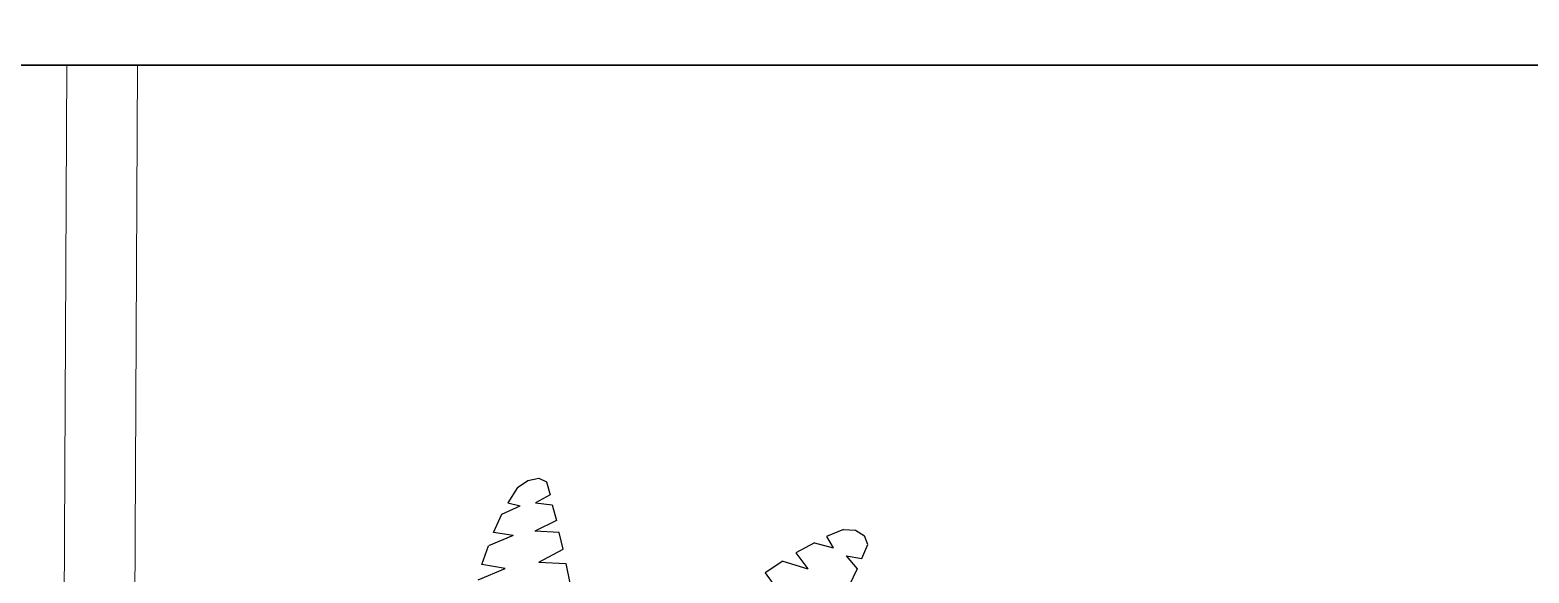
# Model space of a CAD drawing. Header units: inches. Extents: x -0.3 to 32.3, y -27.3 to 12.1.
# Drawn here: x 23.084 to 25.207, y -11.377 to -10.608 of the extents above; entities that cross this region are included whole.
import ezdxf

# ---------------------------------------------------------------- set-up
doc = ezdxf.new("R2010")
doc.units = ezdxf.units.IN
doc.header["$MEASUREMENT"] = 0
doc.layers.add('FUR', color=13, linetype='Continuous')
doc.layers.add('LEV', color=7, linetype='Continuous')

# ---------------------------------------------------------------- blocks, each defined once
blk = doc.blocks.new('02PTRX27')
at = {"color": 3, "linetype": 'ByBlock'}
for p, q in [((-0.4727, 0.4815), (-0.484, 0.4633)), ((-0.4727, 0.4815), (-0.4604, 0.4898)), ((-0.4604, 0.4898), (-0.4477, 0.4923)), ((-0.4477, 0.4923), (-0.4384, 0.4879)), ((-0.4384, 0.4879), (-0.4342, 0.4727)), ((-0.484, 0.4633), (-0.4695, 0.4599)), ((-0.4342, 0.4727), (-0.4516, 0.4632)), ((-0.4516, 0.4632), (-0.4316, 0.461)), ((-0.4316, 0.461), (-0.4268, 0.4423)), ((-0.5012, 0.4284), (-0.491, 0.4499)), ((-0.491, 0.4499), (-0.4695, 0.4599)), ((-0.4268, 0.4423), (-0.4521, 0.4297)), ((-0.4778, 0.4249), (-0.5071, 0.4124)), ((-0.4778, 0.4249), (-0.5012, 0.4284)), ((-0.4237, 0.4281), (-0.4521, 0.4297)), ((-0.4188, 0.4086), (-0.4237, 0.4281)), ((-0.088, 0.4318), (-0.1081, 0.4234)), ((-0.088, 0.4318), (-0.0737, 0.431)), ((-0.0737, 0.431), (-0.063, 0.4245)), ((-0.5146, 0.3906), (-0.5071, 0.4124)), ((-0.4474, 0.3933), (-0.4188, 0.4086)), ((-0.1222, 0.4161), (-0.1442, 0.4042)), ((-0.1222, 0.4161), (-0.1001, 0.4102)), ((-0.1081, 0.4234), (-0.1001, 0.4102)), ((-0.0662, 0.3975), (-0.0592, 0.4141)), ((-0.0592, 0.4141), (-0.063, 0.4245)), ((-0.4873, 0.3858), (-0.5146, 0.3906)), ((-0.4474, 0.3933), (-0.4158, 0.3917)), ((-0.4158, 0.3917), (-0.4111, 0.3684)), ((-0.1596, 0.3944), (-0.1805, 0.3808)), ((-0.1596, 0.3944), (-0.1299, 0.3852)), ((-0.1442, 0.4042), (-0.1299, 0.3852)), ((-0.0849, 0.4009), (-0.0662, 0.3975)), ((-0.0849, 0.4009), (-0.072, 0.3854)), ((-0.519, 0.3723), (-0.4873, 0.3858)), ((-0.1805, 0.3808), (-0.1644, 0.3582)), ((-0.072, 0.3854), (-0.0814, 0.3656))]:
    blk.add_line(p, q, dxfattribs=at)
blk = doc.blocks.new('*X2')
at = {"color": 0}
for p, q in [((16.67, 10.47), (16.7171, 10.47)), ((16.67, 10.45), (16.7636, 10.45)), ((16.67, 10.43), (16.7932, 10.43)), ((16.67, 10.41), (16.8152, 10.41)), ((16.67, 10.39), (16.8325, 10.39)), ((16.67, 10.37), (16.8462, 10.37)), ((16.67, 10.35), (16.8571, 10.35)), ((16.67, 10.33), (16.8656, 10.33)), ((16.67, 10.31), (16.872, 10.31)), ((16.67, 10.29), (16.8765, 10.29))]:
    blk.add_line(p, q, dxfattribs=at)
blk = doc.blocks.new('dfsfd')
at = {"layer": 'LEV'}
for p, q in [((972.5581, -1386.9406), (972.5581, -1388.0023)), ((972.5316, -1387.4449), (972.5316, -1387.1674)), ((972.5316, -1387.4449), (972.2541, -1387.4449)), ((971.9609, -1387.4715), (974.8953, -1387.4715)), ((972.5847, -1387.498), (972.8622, -1387.498)), ((972.5847, -1387.498), (972.5847, -1387.7756))]:
    blk.add_line(p, q, dxfattribs=at)
blk.add_circle((972.5581, -1387.4715), 0.3318, dxfattribs=at)
for start, end in [(94.9885, 175.0115), (274.9885, 355.0115)]:
    blk.add_arc((972.5581, -1387.4715), 0.3052, start, end, dxfattribs=at)
at = {"layer": 'LEV', "xscale": -1.327104000000048, "yscale": 1.327104000000048, "zscale": 1.327104000000048}
blk.add_blockref('*X2', (994.6544, -1401.0743), dxfattribs=at)
at = {"layer": 'LEV', "xscale": -1.327104000000048, "yscale": 1.327104000000048, "zscale": 1.327104000000048, "rotation": 180}
blk.add_blockref('*X2', (950.4618, -1373.8687), dxfattribs=at)

msp = doc.modelspace()

# ---------------------------------------------------------------- linework, layer by layer
at = {"lineweight": 30}
msp.add_line((31.003, -10.6578), (22.953, -10.6578), dxfattribs=at)
at = {"lineweight": 9}
for p, q in [((23.1363, -10.6578), (23.1255, -12.7807)), ((23.2363, -10.6583), (23.226, -12.6807))]:
    msp.add_line(p, q, dxfattribs=at)

# ---------------------------------------------------------------- block references
at = {"layer": 'FUR', "xscale": 1.199999999999818, "yscale": 1.199999999999818, "zscale": 1.199999999999818}
msp.add_blockref('02PTRX27', (24.3416, -11.8333), dxfattribs=at)
at = {"layer": 'LEV', "xscale": 0.6488064000000001, "yscale": 0.6488064000000001, "zscale": 0.6488064000000001}
msp.add_blockref('dfsfd', (-608.4696, 889.7426), dxfattribs=at)

doc.saveas('drawing.dxf')
